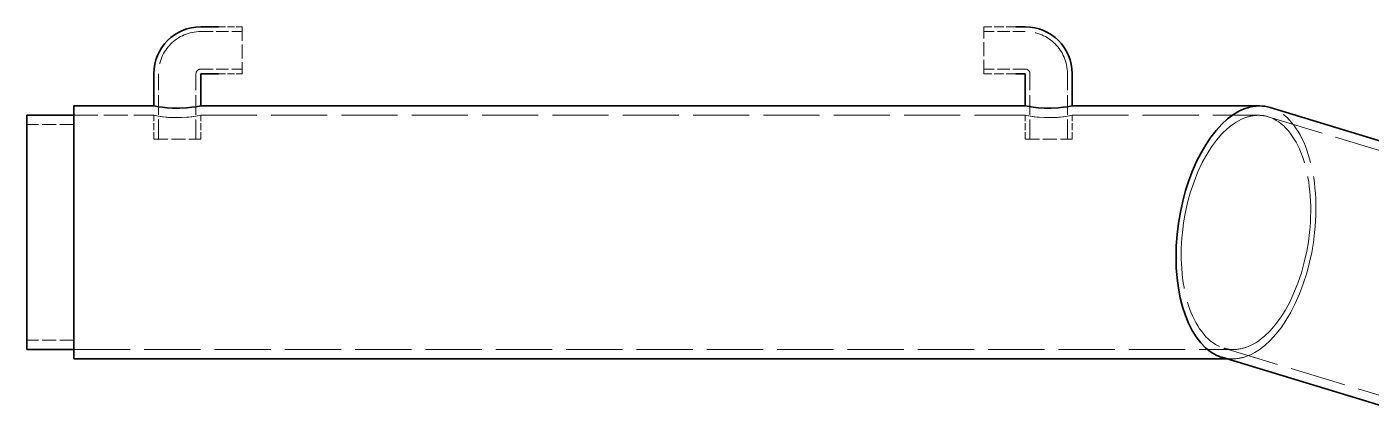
# Model space of a CAD drawing. Extents: x 28 to 1105, y 59 to 824.
# Drawn here: x 82 to 368.7, y 238 to 320.7 of the extents above; entities that cross this region are included whole.
import ezdxf

# ---------------------------------------------------------------- set-up
doc = ezdxf.new("R2010")
doc.units = 0
doc.linetypes.add('DASHED', pattern=[15, 12, -3])

msp = doc.modelspace()

# ---------------------------------------------------------------- linework, layer by layer
at = {"color": 7, "lineweight": 35}
for p, q in [((119.08, 320.66), (122.9, 320.66)), ((294.94, 320.66), (292.9, 320.66)), ((109.08, 303.79), (109.08, 310.66)), ((119.08, 303.79), (119.08, 310.66)), ((119.08, 310.66), (122.9, 310.66)), ((294.94, 310.66), (292.9, 310.66)), ((294.94, 303.79), (294.94, 310.66)), ((304.94, 303.79), (304.94, 310.66)), ((82.01, 301.79), (82.01, 276.79)), ((92.01, 301.79), (82.01, 301.79)), ((92.01, 303.79), (92.01, 276.79)), ((92.01, 303.79), (109.08, 303.79)), ((119.08, 303.79), (294.94, 303.79)), ((304.94, 303.79), (344.86, 303.79)), ((347.14, 303.45), (392.45, 289.67)), ((82.01, 276.79), (82.01, 251.79)), ((92.01, 276.79), (92.01, 249.79)), ((92.01, 251.79), (82.01, 251.79)), ((92.01, 249.79), (338, 249.79)), ((336.89, 250.13), (376.74, 238))]:
    msp.add_line(p, q, dxfattribs=at)
at = {"color": 7, "linetype": 'DASHED', "lineweight": 13, "ltscale": 0.220539}
for p, q in [((119.08, 319.66), (127.9, 319.66)), ((294.94, 319.66), (286.12, 319.66)), ((119.08, 311.66), (127.9, 311.66)), ((294.94, 311.66), (286.12, 311.66))]:
    msp.add_line(p, q, dxfattribs=at)
at = {"color": 7, "linetype": 'DASHED', "lineweight": 13, "ltscale": 0.125}
for p, q in [((122.9, 320.66), (127.9, 320.66)), ((122.9, 310.66), (127.9, 310.66))]:
    msp.add_line(p, q, dxfattribs=at)
at = {"color": 7, "linetype": 'DASHED', "lineweight": 13, "ltscale": 0.25}
for p, q in [((127.9, 320.66), (127.9, 310.66)), ((286.12, 310.66), (286.12, 320.66)), ((92.01, 299.79), (82.01, 299.79)), ((109.08, 296.66), (119.08, 296.66)), ((294.94, 296.66), (304.94, 296.66)), ((92.01, 253.79), (82.01, 253.79))]:
    msp.add_line(p, q, dxfattribs=at)
at = {"color": 7, "linetype": 'DASHED', "lineweight": 13, "ltscale": 0.169505}
for p, q in [((292.9, 320.66), (286.12, 320.66)), ((292.9, 310.66), (286.12, 310.66))]:
    msp.add_line(p, q, dxfattribs=at)
at = {"color": 7, "linetype": 'DASHED', "lineweight": 13, "ltscale": 0.35}
for p, q in [((110.08, 296.66), (110.08, 310.66)), ((118.08, 296.66), (118.08, 310.66)), ((295.94, 296.66), (295.94, 310.66)), ((303.94, 296.66), (303.94, 310.66))]:
    msp.add_line(p, q, dxfattribs=at)
at = {"color": 7, "linetype": 'DASHED', "lineweight": 13, "ltscale": 0.426714}
msp.add_line((92.01, 301.79), (109.08, 301.79), dxfattribs=at)
at = {"color": 7, "linetype": 'DASHED', "lineweight": 13, "ltscale": 0.128127}
for p, q in [((109.08, 296.66), (109.08, 301.79)), ((119.08, 296.66), (119.08, 301.79)), ((294.94, 296.66), (294.94, 301.79)), ((304.94, 296.66), (304.94, 301.79))]:
    msp.add_line(p, q, dxfattribs=at)
at = {"color": 7, "linetype": 'DASHED', "lineweight": 13}
for p, q in [((119.08, 301.79), (294.94, 301.79)), ((304.94, 301.79), (344.65, 301.79)), ((346.76, 301.47), (391.87, 287.75)), ((92.01, 251.79), (339.37, 251.79)), ((337.27, 252.1), (377.32, 239.92))]:
    msp.add_line(p, q, dxfattribs=at)
at = {"color": 7, "linetype": 'DASHED', "lineweight": 13, "ltscale": 0.02907}
msp.add_line((338, 249.79), (339.16, 249.79), dxfattribs=at)
at = {"color": 7, "linetype": 'DASHED', "lineweight": 13}
for points in [[(109.08, 303.79), (110.11, 303.62), (111, 303.5), (112.05, 303.4), (113.54, 303.33), (115.06, 303.34), (116.29, 303.41), (117.4, 303.53), (119.08, 303.79)], [(109.08, 301.79), (110.11, 301.6), (111.09, 301.46), (112.24, 301.35), (113.5, 301.29), (115.05, 301.3), (116.54, 301.4), (117.52, 301.52), (119.08, 301.79)], [(119.08, 301.79), (118.05, 301.6), (117.17, 301.48), (116.12, 301.37), (114.64, 301.29), (113.07, 301.3), (111.94, 301.38), (110.91, 301.49), (110.04, 301.61), (109.08, 301.79)], [(294.94, 303.79), (295.98, 303.62), (296.87, 303.5), (297.91, 303.4), (299.4, 303.33), (300.94, 303.34), (302.07, 303.41), (303.1, 303.51), (303.97, 303.62), (304.94, 303.79)], [(294.94, 301.79), (295.98, 301.6), (296.86, 301.48), (297.9, 301.37), (299.39, 301.29), (300.95, 301.3), (302.08, 301.38), (303.12, 301.49), (303.98, 301.61), (304.94, 301.79)], [(304.94, 301.79), (303.91, 301.6), (302.94, 301.46), (301.78, 301.35), (300.52, 301.29), (298.97, 301.3), (297.49, 301.4), (296.5, 301.52), (294.94, 301.79)], [(342.01, 301.33), (341.05, 300.94), (339.95, 300.34), (339.29, 299.9), (338.68, 299.44), (338.07, 298.94), (336.89, 297.8), (335.75, 296.49), (334.67, 295.03), (333.65, 293.42), (332.7, 291.68), (331.77, 289.71), (330.94, 287.62), (330.2, 285.42), (329.57, 283.14), (329.06, 280.8), (328.71, 278.8), (328.46, 276.79)], [(342.01, 252.25), (342.97, 252.64), (344.08, 253.24), (344.74, 253.67), (345.35, 254.13), (345.96, 254.64), (347.14, 255.78), (348.27, 257.08), (349.36, 258.55), (350.38, 260.15), (351.33, 261.89), (352.25, 263.87), (353.09, 265.96), (353.82, 268.15), (354.45, 270.43), (354.97, 272.77), (355.31, 274.77), (355.57, 276.79)], [(342.01, 250.29), (342.96, 250.67), (343.91, 251.16), (344.84, 251.75), (346.06, 252.68), (347.25, 253.79), (348.4, 255.05), (349.5, 256.45), (350.54, 258), (351.52, 259.66), (352.52, 261.6), (353.42, 263.67), (354.24, 265.84), (354.96, 268.1), (355.57, 270.44), (356.02, 272.53), (356.38, 274.65), (356.65, 276.79)]]:
    msp.add_lwpolyline(points, dxfattribs=at)
at = {"color": 7, "lineweight": 35}
for points in [[(119.08, 303.79), (118.05, 303.62), (117.16, 303.5), (116.11, 303.4), (114.62, 303.33), (113.09, 303.34), (111.96, 303.41), (110.93, 303.51), (110.06, 303.62), (109.08, 303.79)], [(304.94, 303.79), (303.91, 303.62), (303.02, 303.5), (301.98, 303.4), (300.49, 303.33), (298.96, 303.34), (297.73, 303.41), (296.63, 303.53), (294.94, 303.79)]]:
    msp.add_lwpolyline(points, dxfattribs=at)
for centre, radius, start, end in [((119.08, 310.66), 10, 90, 180), ((294.94, 310.66), 10, 360, 90), ((344.87, 296), 7.79, 73.0568, 90.0348)]:
    msp.add_arc(centre, radius, start, end, dxfattribs=at)
at = {"color": 7, "linetype": 'DASHED', "lineweight": 13}
for centre, radius, start, end in [((119.08, 310.66), 9, 90, 180), ((294.94, 310.66), 9, 360, 90), ((119.08, 310.66), 1, 90, 180), ((294.94, 310.66), 1, 360, 90), ((344.66, 294.58), 7.21, 73.0568, 90.0311), ((339.16, 257.58), 7.79, 253.0562, 270.0348), ((339.37, 259), 7.21, 253.0562, 270.0311)]:
    msp.add_arc(centre, radius, start, end, dxfattribs=at)
at = {"color": 7, "lineweight": 35}
for centre, major_axis, ratio, start_param, end_param in [((342.01, 276.79), (-4, -26.92), 0.533871, 3.413236, 6.203996), ((342.19, 279.84), (-3.95, -23.84), 0.565024, 3.234843, 3.439186)]:
    msp.add_ellipse(centre, major_axis=major_axis, ratio=ratio, start_param=start_param, end_param=end_param, dxfattribs=at)
at = {"color": 7, "linetype": 'DASHED', "lineweight": 13}
for centre, major_axis, ratio, start_param, end_param in [((341.65, 270.4), (-3.91, -31.33), 0.47869, 3.201219, 3.372866), ((342.01, 276.79), (-3.71, -24.92), 0.533871, 1.650017, 3.062404), ((342.01, 276.79), (-4, -26.92), 0.533871, 1.650015, 3.062404), ((342.01, 276.79), (-3.71, -24.92), 0.533871, 4.79161, 6.203992), ((341.83, 273.66), (-3.95, -23.76), 0.565889, 0.0937, 0.298381), ((342.38, 283.18), (-3.91, -31.33), 0.47869, 0.059626, 0.231273)]:
    msp.add_ellipse(centre, major_axis=major_axis, ratio=ratio, start_param=start_param, end_param=end_param, dxfattribs=at)

doc.saveas('drawing.dxf')
